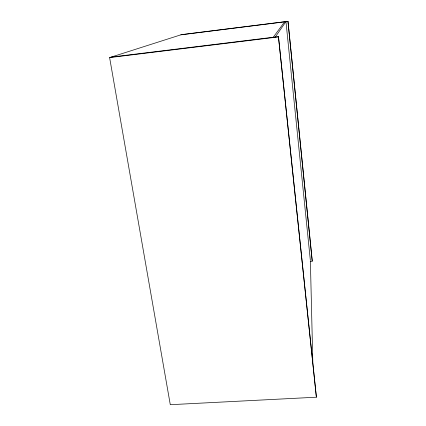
<?xml version="1.0" encoding="UTF-8"?>
<svg xmlns="http://www.w3.org/2000/svg" width="426" height="426" viewBox="0 0 426 426"><rect width="100%" height="100%" fill="white"/><g stroke="black" fill="none" stroke-linecap="round" stroke-linejoin="round"><path stroke-width="0.64" d="M310.213 261.367L312.205 261.213L312.167 259.988L287.971 21.3L181.449 34.639L109.61 57.59L170.288 404.7L316.39 397.202L278.45 36.615L111.133 57.1M312.205 261.213L287.971 21.3M284.669 21.763L273.119 37.44L275.175 37.19L285.958 21.604L310.314 259.993M180.837 34.836L287.891 21.433M109.61 57.59L278.242 36.95M278.45 36.615L316.39 397.202M310.378 260.653L312.817 362.27"/></g></svg>
